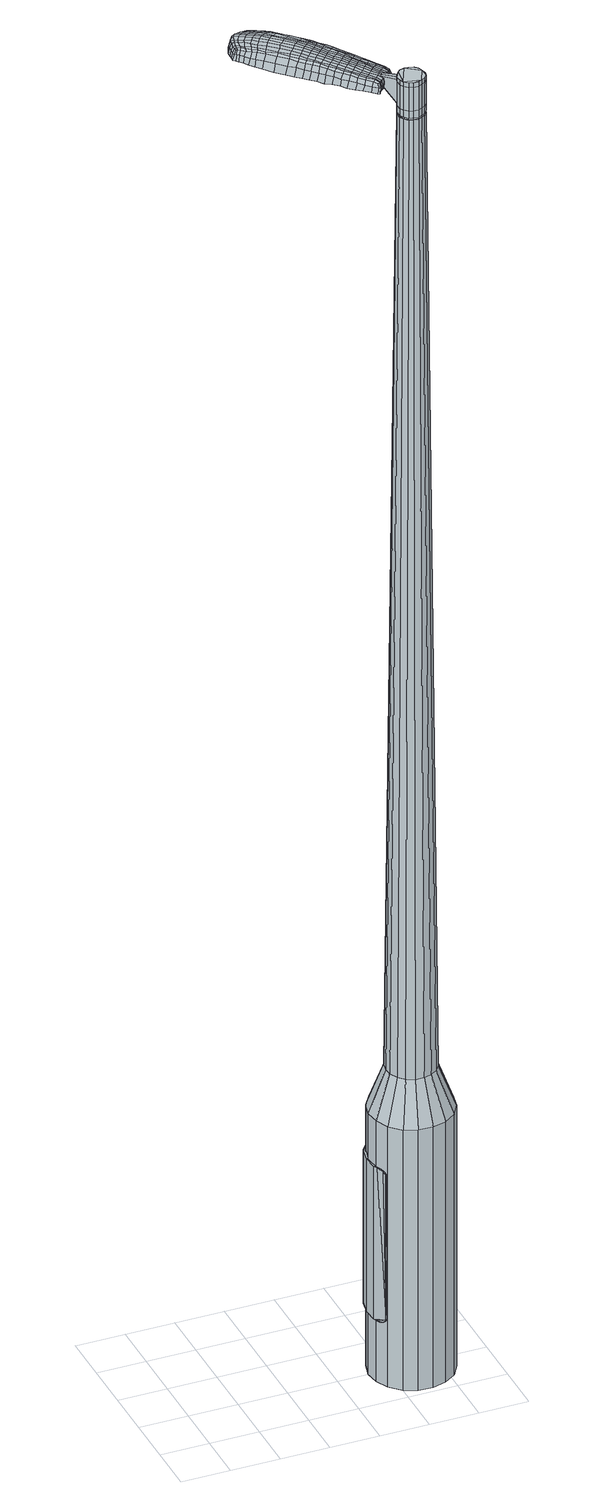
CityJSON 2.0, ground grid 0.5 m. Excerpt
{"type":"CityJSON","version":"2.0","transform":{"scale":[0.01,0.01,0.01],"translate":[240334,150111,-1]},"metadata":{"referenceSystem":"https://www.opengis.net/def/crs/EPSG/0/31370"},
"CityObjects":{
"object1":{"type":"GenericCityObject","attributes":{"cluster":934,"mean_distance_to_centroid":0.274,"new_centroid_x":240336.26,"new_centroid_y":150111.48,"mean_distance_to_camera":15.67,"H1":18.6,"H2":18.4,"Z_final":116.51,"cluster2":-1,"proj_x":240343.02,"proj_y":150104.43,"id_line":64297,"bearing_l":226.17,"distance":9.76,"orientation":"right","G_obj":136.17},"geometry":[{"type":"MultiSurface","lod":"2","boundaries":[[[0,1,2,3]],[[1,4,5,2]],[[4,6,7,5]],[[6,8,9,7]],[[8,10,11,9]],[[10,12,13,11]],[[12,14,15,13]],[[14,16,17,15]],[[16,18,19,17]],[[18,20,21,19]],[[20,22,23,21]],[[22,24,25,23]],[[24,26,27,25]],[[26,28,29,27]],[[28,30,31,29]],[[30,32,33,31]],[[32,34,35,33]],[[34,0,3,35]],[[36,37,38,39]],[[38,40,41,42]],[[41,43,42]],[[42,44,45,46]],[[45,47,46]],[[46,48,49,50]],[[49,51,50]],[[42,46,50,38]],[[50,52,39,38]],[[53,36,39]],[[2,5,7,35]],[[7,9,11,15]],[[11,13,15]],[[15,17,19,23]],[[19,21,23]],[[23,25,27,31]],[[27,29,31]],[[15,23,31,7]],[[31,33,35,7]],[[3,2,35]],[[1,0,54,55]],[[0,34,56,54]],[[34,32,57,56]],[[32,30,58,57]],[[30,28,59,58]],[[28,26,60,59]],[[26,24,61,60]],[[24,22,62,61]],[[22,20,63,62]],[[20,18,64,63]],[[18,16,65,64]],[[16,14,66,65]],[[14,12,67,66]],[[12,10,68,67]],[[10,8,69,68]],[[8,6,70,69]],[[6,4,71,70]],[[4,1,55,71]],[[55,54,72,73]],[[54,56,74,72]],[[56,57,75,74]],[[57,58,76,75]],[[58,59,77,76]],[[59,60,78,77]],[[60,61,79,78]],[[61,62,80,79]],[[62,63,81,80]],[[63,64,82,81]],[[64,65,83,82]],[[65,66,84,83]],[[66,67,85,84]],[[67,68,86,85]],[[68,69,87,86]],[[69,70,88,87]],[[70,71,89,88]],[[71,55,73,89]],[[72,90,91,92]],[[74,93,90,72]],[[94,95,93,74]],[[96,97,95,94]],[[98,99,97,96]],[[100,101,99,98]],[[79,102,101,100]],[[103,104,102,79]],[[81,105,104,103]],[[106,107,105,81]],[[108,109,107,106]],[[110,111,109,108]],[[85,112,111,110]],[[113,114,112,85]],[[115,116,114,113]],[[117,118,116,115]],[[119,120,118,117]],[[92,91,120,119]],[[121,122,123,124]],[[125,121,124,126]],[[127,125,126,128]],[[129,127,128,130]],[[131,129,130,132]],[[133,131,132,134]],[[135,133,134,136]],[[137,135,136,138]],[[139,137,138,140]],[[141,139,140,142]],[[143,141,142,144]],[[145,143,144,146]],[[147,145,146,148]],[[149,147,148,150]],[[151,149,150,152]],[[153,151,152,154]],[[73,72,92]],[[75,94,74]],[[75,76,96,94]],[[76,77,98,96]],[[77,78,100,98]],[[78,79,100]],[[80,103,79]],[[80,81,103]],[[82,106,81]],[[82,83,108,106]],[[83,84,110,108]],[[84,85,110]],[[86,113,85]],[[86,87,115,113]],[[87,88,117,115]],[[88,89,119,117]],[[89,73,92,119]],[[155,91,90]],[[155,156,120,91]],[[156,157,118,120]],[[157,158,116,118]],[[158,159,114,116]],[[159,112,114]],[[160,111,112]],[[160,161,109,111]],[[161,162,107,109]],[[162,105,107]],[[163,104,105]],[[163,102,104]],[[164,101,102]],[[164,165,99,101]],[[165,166,97,99]],[[166,167,95,97]],[[167,93,95]],[[39,52,153,168]],[[155,90,169,154]],[[53,39,168,122]],[[90,93,123,169]],[[36,53,122,121]],[[93,167,124,123]],[[37,36,121,125]],[[167,166,126,124]],[[38,37,125,127]],[[166,165,128,126]],[[40,38,127,129]],[[165,164,130,128]],[[41,40,129,131]],[[164,102,132,130]],[[43,41,131,133]],[[102,163,134,132]],[[42,43,133,135]],[[163,105,136,134]],[[44,42,135,137]],[[105,162,138,136]],[[45,44,137,139]],[[162,161,140,138]],[[47,45,139,141]],[[161,160,142,140]],[[46,47,141,143]],[[160,112,144,142]],[[48,46,143,145]],[[112,159,146,144]],[[49,48,145,147]],[[159,158,148,146]],[[51,49,147,149]],[[158,157,150,148]],[[50,51,149,151]],[[157,156,152,150]],[[52,50,151,153]],[[156,155,154,152]],[[153,154,170,171]],[[154,169,172,170]],[[169,123,173,172]],[[123,122,174,173]],[[122,168,175,174]],[[168,153,171,175]],[[176,177,178,179]],[[180,176,179,181]],[[176,180,182,183]],[[177,176,183,184]],[[185,186,187,188]],[[189,185,188,190]],[[185,189,191,192]],[[186,185,192,193]],[[194,195,196,197]],[[198,194,197,199]],[[194,198,200,201]],[[195,194,201,202]],[[203,204,205,206]],[[207,203,206,208]],[[203,207,209,210]],[[204,203,210,211]],[[212,213,214,215]],[[216,212,215,217]],[[212,216,218,219]],[[213,212,219,220]],[[221,222,223,224]],[[225,221,224,226]],[[221,225,227,228]],[[222,221,228,229]],[[230,231,232,233]],[[222,230,233,223]],[[230,222,229,234]],[[231,230,234,235]],[[236,237,238,239]],[[231,236,239,232]],[[236,231,235,240]],[[237,236,240,241]],[[242,180,181,243]],[[237,242,243,238]],[[242,237,241,244]],[[180,242,244,182]],[[245,246,247,248]],[[249,245,248,250]],[[245,249,251,252]],[[246,245,252,253]],[[254,255,256,257]],[[246,254,257,247]],[[254,246,253,258]],[[255,254,258,259]],[[260,261,262,263]],[[255,260,263,256]],[[260,255,259,264]],[[261,260,264,265]],[[266,267,268,269]],[[261,266,269,262]],[[266,261,265,270]],[[267,266,270,271]],[[272,177,184,273]],[[267,272,273,268]],[[272,267,271,274]],[[177,272,274,178]],[[275,276,277,278]],[[279,275,278,280]],[[275,279,281,282]],[[276,275,282,283]],[[284,285,286,287]],[[276,284,287,277]],[[284,276,283,288]],[[285,284,288,289]],[[290,291,292,293]],[[285,290,293,286]],[[290,285,289,294]],[[291,290,294,295]],[[296,189,190,297]],[[291,296,297,292]],[[296,291,295,298]],[[189,296,298,191]],[[299,300,301,302]],[[303,299,302,304]],[[299,303,305,306]],[[300,299,306,307]],[[308,309,310,311]],[[300,308,311,301]],[[308,300,307,312]],[[309,308,312,313]],[[314,315,316,317]],[[309,314,317,310]],[[314,309,313,318]],[[315,314,318,319]],[[320,321,322,323]],[[315,320,323,316]],[[320,315,319,324]],[[321,320,324,325]],[[326,186,193,327]],[[321,326,327,322]],[[326,321,325,328]],[[186,326,328,187]],[[329,215,214,330]],[[331,329,330,332]],[[329,331,333,334]],[[215,329,334,217]],[[335,331,332,336]],[[337,335,336,338]],[[335,337,339,340]],[[331,335,340,333]],[[341,337,338,342]],[[343,341,342,344]],[[341,343,345,346]],[[337,341,346,339]],[[347,343,344,348]],[[349,347,348,350]],[[347,349,351,352]],[[343,347,352,345]],[[353,349,350,354]],[[204,353,354,205]],[[353,204,211,355]],[[349,353,355,351]],[[356,357,202,201]],[[358,356,201,200]],[[356,358,359,360]],[[357,356,360,361]],[[362,363,361,360]],[[364,362,360,359]],[[362,364,365,366]],[[363,362,366,367]],[[368,369,367,366]],[[370,368,366,365]],[[368,370,371,372]],[[369,368,372,373]],[[374,375,373,372]],[[376,374,372,371]],[[374,376,209,207]],[[375,374,207,208]],[[377,378,379,380]],[[279,377,380,281]],[[377,279,280,381]],[[378,377,381,382]],[[383,198,199,384]],[[378,383,384,379]],[[383,378,382,385]],[[198,383,385,200]],[[386,387,388,389]],[[225,386,389,227]],[[386,225,226,390]],[[387,386,390,391]],[[392,393,394,395]],[[387,392,395,388]],[[392,387,391,396]],[[393,392,396,397]],[[398,195,202,399]],[[393,398,399,394]],[[398,393,397,400]],[[195,398,400,196]],[[401,402,403,404]],[[183,401,404,184]],[[401,183,182,405]],[[402,401,405,406]],[[407,408,409,410]],[[402,407,410,403]],[[407,402,406,411]],[[408,407,411,412]],[[413,206,205,414]],[[408,413,414,409]],[[413,408,412,415]],[[206,413,415,208]],[[416,417,418,419]],[[188,416,419,190]],[[416,188,187,420]],[[417,416,420,421]],[[422,210,209,423]],[[417,422,423,418]],[[422,417,421,424]],[[210,422,424,211]],[[425,426,427,428]],[[303,425,428,305]],[[425,303,304,429]],[[426,425,429,430]],[[431,216,217,432]],[[426,431,432,427]],[[431,426,430,433]],[[216,431,433,218]],[[434,435,436,437]],[[249,434,437,251]],[[434,249,250,438]],[[435,434,438,439]],[[440,441,442,443]],[[435,440,443,436]],[[440,435,439,444]],[[441,440,444,445]],[[446,213,220,447]],[[441,446,447,442]],[[446,441,445,448]],[[213,446,448,214]],[[449,450,439,438]],[[248,449,438,250]],[[449,248,247,451]],[[450,449,451,452]],[[453,454,445,444]],[[450,453,444,439]],[[453,450,452,455]],[[454,453,455,456]],[[457,330,214,448]],[[454,457,448,445]],[[457,454,456,458]],[[330,457,458,332]],[[459,460,461,462]],[[306,459,462,307]],[[459,306,305,428]],[[460,459,428,427]],[[463,334,333,464]],[[460,463,464,461]],[[463,460,427,432]],[[334,463,432,217]],[[465,466,452,451]],[[257,465,451,247]],[[465,257,256,467]],[[466,465,467,468]],[[469,470,456,455]],[[466,469,455,452]],[[469,466,468,471]],[[470,469,471,472]],[[473,336,332,458]],[[470,473,458,456]],[[473,470,472,474]],[[336,473,474,338]],[[475,476,477,478]],[[312,475,478,313]],[[475,312,307,462]],[[476,475,462,461]],[[479,340,339,480]],[[476,479,480,477]],[[479,476,461,464]],[[340,479,464,333]],[[481,482,468,467]],[[263,481,467,256]],[[481,263,262,483]],[[482,481,483,484]],[[485,486,472,471]],[[482,485,471,468]],[[485,482,484,487]],[[486,485,487,488]],[[489,342,338,474]],[[486,489,474,472]],[[489,486,488,490]],[[342,489,490,344]],[[491,492,493,494]],[[318,491,494,319]],[[491,318,313,478]],[[492,491,478,477]],[[495,346,345,496]],[[492,495,496,493]],[[495,492,477,480]],[[346,495,480,339]],[[497,498,484,483]],[[269,497,483,262]],[[497,269,268,499]],[[498,497,499,500]],[[501,502,488,487]],[[498,501,487,484]],[[501,498,500,503]],[[502,501,503,504]],[[505,348,344,490]],[[502,505,490,488]],[[505,502,504,506]],[[348,505,506,350]],[[507,508,509,510]],[[324,507,510,325]],[[507,324,319,494]],[[508,507,494,493]],[[511,352,351,512]],[[508,511,512,509]],[[511,508,493,496]],[[352,511,496,345]],[[513,514,500,499]],[[273,513,499,268]],[[513,273,184,404]],[[514,513,404,403]],[[515,516,504,503]],[[514,515,503,500]],[[515,514,403,410]],[[516,515,410,409]],[[517,354,350,506]],[[516,517,506,504]],[[517,516,409,414]],[[354,517,414,205]],[[518,519,421,420]],[[328,518,420,187]],[[518,328,325,510]],[[519,518,510,509]],[[520,355,211,424]],[[519,520,424,421]],[[520,519,509,512]],[[355,520,512,351]],[[521,522,382,381]],[[278,521,381,280]],[[521,278,277,523]],[[522,521,523,524]],[[525,358,200,385]],[[522,525,385,382]],[[525,522,524,526]],[[358,525,526,359]],[[527,528,529,530]],[[228,527,530,229]],[[527,228,227,389]],[[528,527,389,388]],[[531,532,533,534]],[[528,531,534,529]],[[531,528,388,395]],[[532,531,395,394]],[[535,357,361,536]],[[532,535,536,533]],[[535,532,394,399]],[[357,535,399,202]],[[537,538,524,523]],[[287,537,523,277]],[[537,287,286,539]],[[538,537,539,540]],[[541,364,359,526]],[[538,541,526,524]],[[541,538,540,542]],[[364,541,542,365]],[[543,544,545,546]],[[234,543,546,235]],[[543,234,229,530]],[[544,543,530,529]],[[547,548,549,550]],[[544,547,550,545]],[[547,544,529,534]],[[548,547,534,533]],[[551,363,367,552]],[[548,551,552,549]],[[551,548,533,536]],[[363,551,536,361]],[[553,554,540,539]],[[293,553,539,286]],[[553,293,292,555]],[[554,553,555,556]],[[557,370,365,542]],[[554,557,542,540]],[[557,554,556,558]],[[370,557,558,371]],[[559,560,561,562]],[[240,559,562,241]],[[559,240,235,546]],[[560,559,546,545]],[[563,564,565,566]],[[560,563,566,561]],[[563,560,545,550]],[[564,563,550,549]],[[567,369,373,568]],[[564,567,568,565]],[[567,564,549,552]],[[369,567,552,367]],[[569,570,556,555]],[[297,569,555,292]],[[569,297,190,419]],[[570,569,419,418]],[[571,376,371,558]],[[570,571,558,556]],[[571,570,418,423]],[[376,571,423,209]],[[572,573,406,405]],[[244,572,405,182]],[[572,244,241,562]],[[573,572,562,561]],[[574,575,412,411]],[[573,574,411,406]],[[574,573,561,566]],[[575,574,566,565]],[[576,375,208,415]],[[575,576,415,412]],[[576,575,565,568]],[[375,576,568,373]],[[577,578,579,580]],[[580,579,581,582]],[[583,581,579,584]],[[584,579,578,585]],[[586,587,588,589]],[[589,588,590,591]],[[592,590,588,593]],[[593,588,587,594]],[[595,596,597,598]],[[598,597,599,600]],[[601,599,597,602]],[[602,597,596,603]],[[604,605,606,607]],[[607,606,608,609]],[[610,608,606,611]],[[611,606,605,612]],[[613,614,615,616]],[[616,615,617,618]],[[619,617,615,620]],[[620,615,614,621]],[[622,623,624,625]],[[625,624,626,627]],[[628,626,624,629]],[[629,624,623,630]],[[631,632,633,634]],[[634,633,623,622]],[[630,623,633,635]],[[635,633,632,636]],[[637,638,639,640]],[[640,639,632,631]],[[636,632,639,641]],[[641,639,638,642]],[[582,581,643,644]],[[644,643,638,637]],[[642,638,643,645]],[[645,643,581,583]],[[646,647,648,649]],[[649,648,650,651]],[[652,650,648,653]],[[653,648,647,654]],[[655,656,657,658]],[[658,657,647,646]],[[654,647,657,659]],[[659,657,656,660]],[[661,662,663,664]],[[664,663,656,655]],[[660,656,663,665]],[[665,663,662,666]],[[667,668,669,670]],[[670,669,662,661]],[[666,662,669,671]],[[671,669,668,672]],[[585,578,673,674]],[[674,673,668,667]],[[672,668,673,675]],[[675,673,578,577]],[[676,677,678,679]],[[679,678,680,681]],[[682,680,678,683]],[[683,678,677,684]],[[685,686,687,688]],[[688,687,677,676]],[[684,677,687,689]],[[689,687,686,690]],[[691,692,693,694]],[[694,693,686,685]],[[690,686,693,695]],[[695,693,692,696]],[[591,590,697,698]],[[698,697,692,691]],[[696,692,697,699]],[[699,697,590,592]],[[700,701,702,703]],[[703,702,704,705]],[[706,704,702,707]],[[707,702,701,708]],[[709,710,711,712]],[[712,711,701,700]],[[708,701,711,713]],[[713,711,710,714]],[[715,716,717,718]],[[718,717,710,709]],[[714,710,717,719]],[[719,717,716,720]],[[721,722,723,724]],[[724,723,716,715]],[[720,716,723,725]],[[725,723,722,726]],[[594,587,727,728]],[[728,727,722,721]],[[726,722,727,729]],[[729,727,587,586]],[[613,616,730,731]],[[731,730,732,733]],[[734,732,730,735]],[[735,730,616,618]],[[733,732,736,737]],[[737,736,738,739]],[[740,738,736,741]],[[741,736,732,734]],[[739,738,742,743]],[[743,742,744,745]],[[746,744,742,747]],[[747,742,738,740]],[[745,744,748,749]],[[749,748,750,751]],[[752,750,748,753]],[[753,748,744,746]],[[751,750,754,755]],[[755,754,605,604]],[[612,605,754,756]],[[756,754,750,752]],[[603,757,758,602]],[[602,758,759,601]],[[760,759,758,761]],[[761,758,757,762]],[[762,763,764,761]],[[761,764,765,760]],[[766,765,764,767]],[[767,764,763,768]],[[768,769,770,767]],[[767,770,771,766]],[[772,771,770,773]],[[773,770,769,774]],[[774,775,776,773]],[[773,776,777,772]],[[610,777,776,608]],[[608,776,775,609]],[[778,779,780,781]],[[781,780,680,682]],[[681,680,780,782]],[[782,780,779,783]],[[600,599,784,785]],[[785,784,779,778]],[[783,779,784,786]],[[786,784,599,601]],[[787,788,789,790]],[[790,789,626,628]],[[627,626,789,791]],[[791,789,788,792]],[[793,794,795,796]],[[796,795,788,787]],[[792,788,795,797]],[[797,795,794,798]],[[603,596,799,800]],[[800,799,794,793]],[[798,794,799,801]],[[801,799,596,595]],[[802,803,804,805]],[[805,804,584,585]],[[583,584,804,806]],[[806,804,803,807]],[[808,809,810,811]],[[811,810,803,802]],[[807,803,810,812]],[[812,810,809,813]],[[604,607,814,815]],[[815,814,809,808]],[[813,809,814,816]],[[816,814,607,609]],[[817,818,819,820]],[[820,819,589,591]],[[586,589,819,821]],[[821,819,818,822]],[[610,611,823,824]],[[824,823,818,817]],[[822,818,823,825]],[[825,823,611,612]],[[826,827,704,828]],[[828,704,706]],[[705,704,829]],[[829,704,827,830]],[[618,617,831,832]],[[832,831,827,826]],[[830,827,831,833]],[[833,831,617,619]],[[834,835,836,837]],[[837,836,650,652]],[[651,650,836,838]],[[838,836,835,839]],[[840,841,842,843]],[[843,842,835,834]],[[839,835,842,844]],[[844,842,841,845]],[[621,614,846,847]],[[847,846,841,840]],[[845,841,846,848]],[[848,846,614,613]],[[839,849,850,838]],[[838,850,649,651]],[[646,649,850,851]],[[851,850,849,852]],[[845,853,854,844]],[[844,854,849,839]],[[852,849,854,855]],[[855,854,853,856]],[[613,731,857,848]],[[848,857,853,845]],[[856,853,857,858]],[[858,857,731,733]],[[859,860,861,862]],[[862,861,707,708]],[[706,707,861,828]],[[828,861,860,826]],[[734,735,863,864]],[[864,863,860,859]],[[826,860,863,832]],[[832,863,735,618]],[[852,865,866,851]],[[851,866,658,646]],[[655,658,866,867]],[[867,866,865,868]],[[856,869,870,855]],[[855,870,865,852]],[[868,865,870,871]],[[871,870,869,872]],[[733,737,873,858]],[[858,873,869,856]],[[872,869,873,874]],[[874,873,737,739]],[[875,876,877,878]],[[878,877,713,714]],[[708,713,877,862]],[[862,877,876,859]],[[740,741,879,880]],[[880,879,876,875]],[[859,876,879,864]],[[864,879,741,734]],[[868,881,882,867]],[[867,882,664,655]],[[661,664,882,883]],[[883,882,881,884]],[[872,885,886,871]],[[871,886,881,868]],[[884,881,886,887]],[[887,886,885,888]],[[739,743,889,874]],[[874,889,885,872]],[[888,885,889,890]],[[890,889,743,745]],[[891,892,893,894]],[[894,893,719,720]],[[714,719,893,878]],[[878,893,892,875]],[[746,747,895,896]],[[896,895,892,891]],[[875,892,895,880]],[[880,895,747,740]],[[884,897,898,883]],[[883,898,670,661]],[[667,670,898,899]],[[899,898,897,900]],[[888,901,902,887]],[[887,902,897,884]],[[900,897,902,903]],[[903,902,901,904]],[[745,749,905,890]],[[890,905,901,888]],[[904,901,905,906]],[[906,905,749,751]],[[907,908,909,910]],[[910,909,725,726]],[[720,725,909,894]],[[894,909,908,891]],[[752,753,911,912]],[[912,911,908,907]],[[891,908,911,896]],[[896,911,753,746]],[[900,913,914,899]],[[899,914,674,667]],[[585,674,914,805]],[[805,914,913,802]],[[904,915,916,903]],[[903,916,913,900]],[[802,913,916,811]],[[811,916,915,808]],[[751,755,917,906]],[[906,917,915,904]],[[808,915,917,815]],[[815,917,755,604]],[[822,918,919,821]],[[821,919,729,586]],[[726,729,919,910]],[[910,919,918,907]],[[612,756,920,825]],[[825,920,918,822]],[[907,918,920,912]],[[912,920,756,752]],[[783,921,922,782]],[[782,922,679,681]],[[676,679,922,923]],[[923,922,921,924]],[[601,759,925,786]],[[786,925,921,783]],[[924,921,925,926]],[[926,925,759,760]],[[927,928,929,930]],[[930,929,629,630]],[[628,629,929,790]],[[790,929,928,787]],[[931,932,933,934]],[[934,933,928,927]],[[787,928,933,796]],[[796,933,932,793]],[[762,757,935,936]],[[936,935,932,931]],[[793,932,935,800]],[[800,935,757,603]],[[924,937,938,923]],[[923,938,688,676]],[[685,688,938,939]],[[939,938,937,940]],[[760,765,941,926]],[[926,941,937,924]],[[940,937,941,942]],[[942,941,765,766]],[[943,944,945,946]],[[946,945,635,636]],[[630,635,945,930]],[[930,945,944,927]],[[947,948,949,950]],[[950,949,944,943]],[[927,944,949,934]],[[934,949,948,931]],[[768,763,951,952]],[[952,951,948,947]],[[931,948,951,936]],[[936,951,763,762]],[[940,953,954,939]],[[939,954,694,685]],[[691,694,954,955]],[[955,954,953,956]],[[766,771,957,942]],[[942,957,953,940]],[[956,953,957,958]],[[958,957,771,772]],[[959,960,961,962]],[[962,961,641,642]],[[636,641,961,946]],[[946,961,960,943]],[[963,964,965,966]],[[966,965,960,959]],[[943,960,965,950]],[[950,965,964,947]],[[774,769,967,968]],[[968,967,964,963]],[[947,964,967,952]],[[952,967,769,768]],[[956,969,970,955]],[[955,970,698,691]],[[591,698,970,820]],[[820,970,969,817]],[[772,777,971,958]],[[958,971,969,956]],[[817,969,971,824]],[[824,971,777,610]],[[807,972,973,806]],[[806,973,645,583]],[[642,645,973,962]],[[962,973,972,959]],[[813,974,975,812]],[[812,975,972,807]],[[959,972,975,966]],[[966,975,974,963]],[[609,775,976,816]],[[816,976,974,813]],[[963,974,976,968]],[[968,976,775,774]],[[577,580,179,178]],[[580,582,181,179]],[[592,593,192,191]],[[593,594,193,192]],[[595,598,197,196]],[[598,600,199,197]],[[619,620,219,218]],[[620,621,220,219]],[[622,625,224,223]],[[625,627,226,224]],[[631,634,233,232]],[[634,622,223,233]],[[637,640,239,238]],[[640,631,232,239]],[[582,644,243,181]],[[644,637,238,243]],[[652,653,252,251]],[[653,654,253,252]],[[654,659,258,253]],[[659,660,259,258]],[[660,665,264,259]],[[665,666,265,264]],[[666,671,270,265]],[[671,672,271,270]],[[672,675,274,271]],[[675,577,178,274]],[[682,683,282,281]],[[683,684,283,282]],[[684,689,288,283]],[[689,690,289,288]],[[690,695,294,289]],[[695,696,295,294]],[[696,699,298,295]],[[699,592,191,298]],[[700,703,302,301]],[[703,705,304,302]],[[709,712,311,310]],[[712,700,301,311]],[[715,718,317,316]],[[718,709,310,317]],[[721,724,323,322]],[[724,715,316,323]],[[594,728,327,193]],[[728,721,322,327]],[[778,781,380,379]],[[781,682,281,380]],[[600,785,384,199]],[[785,778,379,384]],[[627,791,390,226]],[[791,792,391,390]],[[792,797,396,391]],[[797,798,397,396]],[[798,801,400,397]],[[801,595,196,400]],[[705,829,429,304]],[[829,830,430,429]],[[830,833,433,430]],[[833,619,218,433]],[[834,837,437,436]],[[837,652,251,437]],[[840,843,443,442]],[[843,834,436,443]],[[621,847,447,220]],[[847,840,442,447]],[[977,978,979,980]],[[981,982,980,979]],[[983,984,985,986]],[[987,988,989,990]],[[978,991,992,979]],[[993,981,979,992]],[[994,983,986,995]],[[996,997,988,987]],[[991,998,999,992]],[[999,1000,993,992]],[[1001,994,995,1002]],[[1003,997,996,1004]],[[998,1005,1006,999]],[[1006,1007,1000,999]],[[1008,1001,1002,1009]],[[1010,1003,1004,1011]],[[1012,1013,1014,1015]],[[1016,1017,1013,1012]],[[1016,1018,1019,1017]],[[1018,1020,1021,1019]],[[1022,1023,1024,1025]],[[1026,1027,1023,1022]],[[1028,1029,1027,1026]],[[1030,1031,1029,1028]],[[1025,1014,1013,1022]],[[1022,1013,1017,1026]],[[1017,1019,1028,1026]],[[1019,1021,1030,1028]],[[986,985,982,981]],[[995,986,981,993]],[[1000,1002,995,993]],[[1007,1009,1002,1000]],[[987,990,984,983]],[[996,987,983,994]],[[1004,996,994,1001]],[[1011,1004,1001,1008]],[[988,1012,1015,989]],[[997,1016,1012,988]],[[1018,1016,997,1003]],[[1020,1018,1003,1010]],[[1032,1033,1034,1035]],[[1034,1036,1037,1038]],[[1034,1038,1039,1040]],[[1034,1040,1035]],[[1041,1032,1035,1042]],[[1043,1042,1035,1044]],[[1045,1044,1035]],[[1046,1034,1033,1047]],[[1048,1046,1047,1049]],[[1050,1048,1049,1051]],[[1052,1050,1051,1053]],[[1054,1052,1053,1055]],[[1055,1056,1057,1058]],[[1055,1058,1059,1060]],[[1055,1060,1061,1062]],[[1061,1063,1064,1065]],[[1061,1065,1066,1067]],[[1061,1067,1062]],[[1055,1062,1054]],[[1068,1069,1033,1032]],[[1070,1071,1036,1034]],[[1072,1073,1045,1035]],[[1069,1074,1047,1033]],[[1075,1070,1034,1046]],[[1074,1076,1049,1047]],[[1077,1075,1046,1048]],[[1076,1078,1051,1049]],[[1079,1077,1048,1050]],[[1078,1080,1053,1051]],[[1081,1079,1050,1052]],[[1080,1082,1055,1053]],[[1083,1081,1052,1054]],[[1082,1084,1056,1055]],[[1085,1086,1063,1061]],[[1087,1083,1054,1062]],[[1057,1056,1084,1088]],[[1058,1057,1088,1089]],[[1059,1058,1089,1090]],[[1060,1059,1090,1091]],[[1061,1060,1091,1085]],[[1092,1068,1032,1041]],[[1093,1092,1041,1042]],[[1094,1093,1042,1043]],[[1095,1094,1043,1044]],[[1073,1095,1044,1045]],[[1037,1036,1071,1096]],[[1064,1063,1086,1097]],[[1038,1037,1096,1098]],[[1039,1038,1098,1099]],[[1040,1039,1099,1100]],[[1035,1040,1100,1072]],[[1065,1064,1097,1101]],[[1066,1065,1101,1102]],[[1067,1066,1102,1103]],[[1062,1067,1103,1087]]]}]}
},
"vertices":[
[193,77,384],[205,86,384],[205,86,96],[193,77,96],[219,90,384],[219,90,96],[233,89,384],[233,89,96],[247,83,384],[247,83,96],[257,73,384],[257,73,96],[264,59,384],[264,59,96],[265,45,384],[265,45,96],[262,31,384],[262,31,96],[254,18,384],[254,18,96],[242,10,384],[242,10,96],[228,6,384],[228,6,96],[213,7,384],[213,7,96],[200,12,384],[200,12,96],[189,23,384],[189,23,96],[183,36,384],[183,36,96],[181,50,384],[181,50,96],[185,65,384],[185,65,96],[210,49,1524],[210,44,1524],[212,40,1524],[214,57,1524],[216,36,1524],[220,35,1524],[229,36,1524],[225,34,1524],[233,38,1524],[236,42,1524],[236,51,1524],[237,47,1524],[234,56,1524],[231,59,1524],[222,61,1524],[226,61,1524],[217,60,1524],[211,53,1524],[205,65,429],[212,70,429],[200,58,429],[198,49,429],[199,41,429],[203,33,429],[209,27,429],[217,23,429],[226,23,429],[234,25,429],[241,30,429],[246,37,429],[248,46,429],[247,55,429],[244,63,429],[237,69,429],[229,72,429],[221,73,429],[214,57,1483],[217,60,1483],[211,53,1483],[210,49,1483],[210,44,1483],[212,40,1483],[216,36,1483],[220,35,1483],[225,34,1483],[229,36,1483],[233,38,1483],[236,42,1483],[237,47,1483],[236,51,1483],[234,56,1483],[231,59,1483],[226,61,1483],[222,61,1483],[214,57,1485],[218,59,1485],[218,59,1483],[211,53,1485],[210,48,1483],[210,48,1485],[211,44,1483],[211,44,1485],[213,40,1483],[213,40,1485],[216,37,1483],[216,37,1485],[220,35,1485],[225,35,1483],[225,35,1485],[229,36,1485],[233,39,1483],[233,39,1485],[235,42,1483],[235,42,1485],[236,47,1483],[236,47,1485],[236,51,1485],[234,55,1483],[234,55,1485],[230,58,1483],[230,58,1485],[226,60,1483],[226,60,1485],[222,60,1483],[222,60,1485],[210,49,1519],[211,53,1519],[211,53,1493],[210,49,1493],[210,44,1519],[210,44,1493],[212,40,1519],[212,40,1493],[216,36,1519],[216,36,1493],[220,35,1519],[220,35,1493],[225,34,1519],[225,34,1493],[229,36,1519],[229,36,1493],[233,38,1519],[233,38,1493],[236,42,1519],[236,42,1493],[237,47,1519],[237,47,1493],[236,51,1519],[236,51,1493],[234,56,1519],[234,56,1493],[231,59,1519],[231,59,1493],[226,61,1519],[226,61,1493],[222,61,1519],[222,61,1493],[217,60,1519],[217,60,1493],[217,60,1485],[222,61,1485],[226,61,1485],[231,59,1485],[234,56,1485],[237,47,1485],[236,42,1485],[233,38,1485],[225,34,1485],[216,36,1485],[212,40,1485],[210,44,1485],[210,49,1485],[214,57,1519],[214,57,1493],[202,72,1513],[202,72,1518],[200,70,1513],[198,68,1513],[198,68,1518],[200,70,1518],[160,135,1519],[165,130,1518],[165,132,1509],[160,137,1510],[154,141,1519],[154,143,1510],[154,140,1526],[160,134,1525],[165,128,1525],[133,108,1519],[139,103,1518],[140,103,1525],[135,108,1525],[127,113,1519],[129,114,1526],[125,113,1510],[131,107,1510],[137,103,1509],[93,171,1519],[95,174,1519],[94,174,1513],[92,172,1513],[91,167,1519],[90,168,1513],[92,166,1524],[94,170,1524],[96,173,1524],[146,120,1530],[151,115,1529],[154,117,1529],[148,122,1530],[139,126,1531],[142,129,1531],[137,123,1530],[143,117,1530],[149,112,1529],[204,64,1512],[206,66,1512],[205,67,1517],[204,65,1517],[202,62,1512],[202,63,1517],[201,62,1506],[204,65,1506],[206,67,1506],[117,175,1519],[119,173,1519],[119,175,1512],[117,177,1512],[114,177,1518],[115,178,1512],[114,176,1522],[116,174,1523],[119,172,1524],[123,170,1519],[127,167,1519],[128,169,1512],[123,172,1512],[122,169,1524],[127,165,1525],[132,163,1519],[138,158,1519],[138,160,1511],[132,165,1511],[131,161,1526],[137,156,1526],[146,150,1519],[146,152,1510],[145,148,1526],[210,81,1513],[205,87,1513],[205,85,1518],[210,80,1517],[214,77,1512],[213,77,1516],[214,78,1506],[211,83,1507],[205,88,1507],[200,92,1514],[195,98,1515],[195,96,1520],[200,91,1519],[200,94,1507],[195,100,1507],[190,103,1515],[185,109,1516],[185,107,1522],[190,102,1521],[190,105,1508],[185,111,1508],[180,114,1517],[175,120,1517],[175,118,1524],[180,113,1523],[180,116,1508],[175,122,1509],[170,125,1518],[170,123,1524],[170,127,1509],[91,150,1519],[93,148,1519],[94,148,1524],[92,151,1523],[90,152,1518],[91,152,1522],[88,152,1512],[90,150,1512],[92,147,1512],[96,144,1519],[100,139,1519],[102,140,1525],[98,144,1524],[95,144,1512],[98,139,1512],[104,135,1519],[110,130,1519],[112,130,1526],[106,136,1526],[103,135,1511],[108,129,1511],[118,122,1519],[120,122,1526],[116,121,1510],[189,59,1513],[184,64,1513],[182,64,1507],[188,59,1507],[194,56,1512],[193,56,1506],[194,57,1516],[191,60,1517],[185,65,1518],[178,69,1514],[172,74,1515],[170,74,1507],[176,69,1507],[179,70,1519],[174,75,1520],[166,79,1515],[161,84,1516],[159,84,1508],[165,79,1508],[168,79,1521],[162,84,1522],[155,89,1517],[150,93,1517],[148,93,1509],[153,88,1508],[157,89,1523],[151,94,1524],[144,98,1518],[142,98,1509],[146,99,1524],[200,69,1519],[201,71,1519],[194,74,1520],[196,76,1520],[192,72,1520],[198,67,1519],[189,79,1522],[191,81,1522],[184,84,1523],[185,86,1523],[181,82,1523],[187,77,1521],[178,89,1524],[180,91,1524],[173,94,1525],[175,97,1525],[170,92,1525],[176,87,1524],[167,100,1526],[169,102,1526],[162,105,1527],[164,107,1527],[160,102,1527],[165,97,1526],[157,110,1528],[159,112,1528],[154,107,1528],[96,168,1527],[98,171,1527],[94,164,1526],[97,161,1527],[99,165,1528],[102,167,1528],[104,160,1529],[106,163,1529],[101,157,1528],[107,152,1530],[109,155,1530],[112,158,1530],[114,150,1531],[117,153,1531],[112,147,1530],[118,141,1531],[121,144,1531],[123,147,1531],[130,135,1531],[133,138,1531],[127,132,1531],[89,154,1518],[89,158,1519],[88,158,1513],[88,154,1513],[91,154,1523],[90,157,1523],[89,162,1519],[88,163,1513],[91,162,1524],[112,177,1518],[109,178,1518],[110,176,1523],[113,176,1523],[112,179,1513],[109,179,1513],[106,178,1519],[102,177,1519],[103,176,1524],[107,176,1523],[105,179,1513],[101,178,1513],[98,176,1519],[99,175,1524],[98,176,1513],[159,132,1528],[157,131,1528],[162,126,1528],[164,127,1527],[153,138,1528],[151,137,1529],[155,129,1529],[153,127,1530],[158,122,1529],[160,124,1528],[149,135,1529],[147,133,1530],[151,125,1530],[156,119,1529],[144,131,1531],[136,109,1528],[138,111,1529],[131,117,1529],[130,115,1528],[142,104,1527],[143,106,1528],[141,114,1529],[134,120,1530],[146,109,1528],[196,56,1512],[197,57,1512],[197,58,1517],[196,57,1517],[195,55,1506],[196,57,1506],[200,59,1512],[199,60,1517],[199,60,1506],[215,75,1512],[213,73,1512],[213,75,1506],[215,76,1506],[213,75,1517],[212,74,1517],[212,72,1512],[210,70,1512],[210,71,1506],[212,73,1506],[211,72,1517],[209,71,1517],[208,68,1512],[208,69,1506],[207,69,1517],[209,79,1519],[208,78,1519],[204,84,1520],[203,83,1520],[207,76,1519],[205,74,1519],[202,81,1520],[200,80,1520],[203,72,1519],[198,78,1520],[192,61,1519],[193,62,1519],[187,67,1520],[186,65,1520],[195,64,1519],[190,69,1520],[199,90,1521],[198,89,1521],[194,95,1522],[193,94,1522],[196,87,1521],[195,85,1521],[191,92,1522],[189,90,1523],[193,83,1522],[187,88,1523],[180,70,1521],[182,72,1521],[176,77,1522],[175,75,1522],[184,74,1521],[179,79,1522],[189,101,1523],[188,99,1523],[184,106,1524],[183,105,1524],[186,97,1523],[184,95,1524],[181,103,1525],[179,101,1525],[182,93,1524],[177,99,1525],[169,80,1523],[171,82,1523],[165,87,1524],[164,85,1524],[173,84,1524],[168,89,1525],[179,111,1525],[178,110,1525],[174,117,1526],[172,115,1526],[176,108,1526],[174,106,1526],[171,113,1527],[168,111,1527],[172,104,1526],[166,109,1527],[158,90,1525],[160,92,1525],[154,96,1526],[153,95,1526],[162,94,1526],[157,99,1527],[169,122,1527],[167,121,1527],[165,119,1527],[163,116,1528],[161,114,1528],[147,100,1527],[149,101,1527],[151,104,1528],[92,152,1525],[92,155,1525],[95,150,1526],[95,152,1526],[93,160,1526],[95,157,1527],[114,174,1525],[112,175,1525],[115,172,1526],[117,172,1525],[108,175,1525],[105,174,1526],[108,171,1527],[111,172,1526],[101,173,1526],[105,170,1527],[98,146,1526],[98,148,1527],[102,141,1527],[103,144,1528],[100,153,1528],[104,148,1529],[121,169,1526],[119,169,1527],[123,165,1528],[126,165,1527],[116,168,1527],[112,167,1528],[118,162,1529],[121,164,1528],[109,165,1528],[114,160,1530],[107,137,1528],[107,139,1529],[112,131,1528],[113,133,1529],[109,143,1529],[116,137,1530],[130,161,1528],[128,160,1528],[134,154,1529],[136,155,1528],[126,159,1529],[123,157,1530],[129,151,1530],[132,153,1530],[120,155,1530],[126,149,1531],[121,123,1529],[122,125,1529],[125,128,1530],[144,147,1528],[143,146,1529],[140,144,1530],[138,142,1530],[135,140,1531],[164,131,1509],[164,129,1518],[159,134,1518],[159,136,1509],[153,140,1519],[153,142,1510],[152,138,1525],[158,132,1525],[163,127,1525],[142,105,1525],[140,104,1518],[135,109,1518],[136,110,1525],[128,115,1519],[130,115,1525],[126,115,1510],[133,109,1509],[138,104,1509],[96,173,1513],[97,172,1519],[94,170,1519],[94,170,1513],[93,167,1519],[92,167,1513],[94,166,1524],[95,169,1524],[98,171,1524],[153,117,1528],[151,115,1528],[146,120,1529],[148,122,1529],[139,126,1529],[142,129,1529],[137,124,1529],[143,118,1529],[149,113,1528],[204,68,1516],[205,68,1512],[203,66,1512],[202,66,1516],[201,64,1512],[200,64,1516],[200,64,1506],[202,66,1506],[204,68,1506],[118,173,1512],[118,172,1519],[116,174,1518],[116,175,1512],[114,175,1518],[114,176,1512],[114,174,1522],[115,172,1523],[117,171,1523],[126,167,1512],[126,165,1519],[122,169,1519],[122,171,1512],[121,168,1524],[126,164,1525],[136,158,1511],[136,156,1519],[131,161,1519],[131,163,1511],[130,160,1525],[136,155,1526],[144,148,1519],[145,150,1510],[144,147,1526],[204,84,1518],[204,85,1513],[209,80,1513],[209,79,1517],[212,76,1512],[211,76,1515],[212,77,1506],[209,81,1506],[204,87,1507],[193,95,1520],[194,97,1514],[199,91,1514],[198,90,1519],[199,93,1507],[194,98,1507],[183,106,1522],[184,108,1516],[189,102,1515],[188,101,1521],[189,104,1508],[184,109,1508],[173,117,1523],[173,118,1517],[178,113,1516],[178,111,1522],[179,115,1508],[174,120,1508],[169,124,1517],[168,122,1524],[169,126,1509],[96,149,1523],[95,149,1519],[93,151,1518],[94,152,1523],[92,153,1518],[93,153,1522],[90,153,1512],[91,151,1512],[93,148,1512],[103,141,1525],[102,141,1519],[98,145,1519],[99,146,1524],[96,145,1512],[100,141,1512],[113,131,1526],[111,131,1519],[106,136,1519],[107,137,1525],[104,136,1511],[109,131,1511],[120,123,1519],[121,123,1526],[118,123,1510],[183,66,1507],[185,66,1513],[190,61,1513],[189,61,1506],[195,58,1512],[193,58,1506],[194,59,1515],[192,61,1517],[186,66,1518],[172,75,1507],[173,76,1514],[179,71,1514],[178,71,1507],[180,71,1519],[175,76,1520],[160,85,1508],[162,85,1516],[168,81,1515],[166,80,1508],[169,81,1521],[164,86,1522],[149,95,1508],[151,95,1517],[156,90,1516],[155,90,1508],[158,91,1522],[152,95,1523],[145,100,1517],[143,100,1509],[147,100,1524],[199,69,1518],[201,71,1518],[194,74,1519],[196,76,1519],[192,72,1519],[197,67,1518],[189,79,1520],[190,81,1520],[183,85,1521],[185,87,1521],[181,82,1521],[186,77,1520],[178,90,1523],[180,92,1523],[172,95,1524],[174,97,1524],[170,93,1524],[176,88,1523],[167,100,1525],[169,102,1525],[162,105,1526],[164,107,1526],[159,103,1526],[165,98,1525],[156,110,1527],[158,112,1527],[154,108,1527],[99,169,1526],[97,167,1526],[95,164,1525],[98,161,1526],[100,164,1526],[102,167,1526],[107,162,1528],[104,160,1528],[102,157,1527],[107,152,1528],[109,155,1529],[112,157,1529],[117,153,1530],[115,150,1530],[112,147,1529],[119,141,1530],[121,144,1530],[123,146,1530],[132,138,1530],[130,135,1530],[128,132,1530],[90,157,1513],[91,157,1518],[91,155,1518],[90,154,1512],[93,154,1523],[92,157,1523],[91,162,1519],[90,162,1513],[93,161,1523],[110,174,1523],[109,176,1518],[112,175,1518],[112,174,1523],[112,177,1512],[110,177,1512],[103,174,1523],[103,175,1519],[106,176,1519],[107,174,1523],[106,177,1513],[102,176,1513],[99,174,1519],[100,173,1524],[99,175,1513],[162,126,1527],[157,131,1527],[158,131,1527],[163,126,1526],[152,138,1527],[151,137,1528],[158,122,1528],[153,127,1528],[155,129,1528],[160,124,1527],[149,135,1528],[146,133,1529],[150,125,1529],[155,120,1528],[144,131,1529],[132,117,1528],[138,111,1527],[137,110,1527],[131,116,1527],[142,106,1526],[143,107,1527],[141,114,1528],[134,120,1528],[146,110,1527],[196,60,1516],[196,59,1512],[195,59,1516],[194,58,1506],[195,59,1506],[198,61,1512],[198,62,1516],[197,61,1506],[212,76,1506],[212,75,1512],[213,75,1512],[213,77,1506],[211,76,1516],[211,75,1516],[208,72,1506],[208,71,1512],[210,73,1512],[210,74,1506],[209,74,1516],[207,72,1516],[206,70,1512],[206,70,1506],[206,70,1516],[208,78,1518],[208,79,1518],[203,84,1519],[203,83,1519],[204,75,1518],[206,77,1518],[201,82,1519],[199,80,1519],[203,73,1518],[197,78,1519],[187,67,1519],[192,63,1518],[192,62,1518],[186,67,1519],[195,65,1518],[189,70,1519],[197,89,1520],[198,89,1520],[193,95,1521],[192,94,1521],[194,85,1520],[196,87,1520],[191,92,1521],[189,90,1521],[192,83,1520],[187,88,1521],[176,77,1521],[182,72,1520],[181,72,1520],[175,76,1521],[184,75,1520],[178,80,1521],[187,99,1522],[188,100,1522],[183,105,1523],[182,105,1523],[183,96,1522],[185,98,1522],[180,103,1523],[178,101,1524],[182,94,1523],[176,99,1524],[165,87,1523],[170,82,1522],[170,81,1522],[164,86,1523],[173,85,1522],[167,90,1523],[177,110,1524],[178,111,1524],[173,116,1525],[172,115,1525],[173,106,1525],[175,108,1524],[170,113,1525],[168,111,1526],[171,104,1525],[166,109,1526],[154,97,1525],[160,92,1524],[159,91,1524],[153,96,1525],[162,95,1524],[157,100,1525],[167,120,1526],[168,121,1526],[163,117,1527],[165,119,1526],[161,114,1527],[149,102,1526],[148,101,1526],[151,105,1526],[94,155,1524],[94,153,1524],[96,150,1525],[96,153,1525],[94,160,1525],[96,157,1525],[114,171,1525],[112,173,1524],[114,173,1524],[116,171,1525],[108,170,1526],[105,173,1525],[108,173,1524],[111,171,1525],[102,171,1525],[105,169,1526],[99,149,1526],[99,147,1526],[103,142,1526],[104,144,1527],[101,153,1526],[105,148,1527],[123,163,1527],[118,168,1526],[120,167,1526],[125,164,1526],[117,161,1528],[112,166,1527],[116,167,1526],[120,163,1527],[109,165,1527],[115,160,1528],[108,139,1527],[108,138,1527],[113,132,1527],[114,134,1528],[110,143,1528],[116,137,1529],[134,154,1528],[128,159,1527],[129,160,1527],[135,154,1527],[129,151,1529],[122,157,1529],[125,158,1528],[131,152,1528],[120,155,1529],[126,149,1530],[123,126,1528],[122,124,1528],[125,129,1529],[142,145,1528],[143,146,1528],[137,142,1529],[140,144,1529],[135,140,1530],[213,77,1508],[208,72,1508],[185,96,1509],[191,101,1509],[170,111,1510],[176,117,1510],[142,139,1512],[149,146,1512],[162,133,1511],[155,126,1511],[129,151,1513],[119,160,1514],[125,167,1514],[136,158,1513],[203,67,1508],[180,90,1509],[164,105,1510],[136,132,1512],[149,120,1511],[123,145,1513],[113,154,1514],[199,62,1508],[174,84,1509],[158,99,1510],[129,125,1512],[142,113,1511],[107,148,1514],[116,138,1513],[194,58,1508],[169,78,1509],[152,92,1510],[123,119,1512],[136,106,1511],[101,141,1514],[110,131,1513],[109,169,1514],[105,172,1514],[110,177,1514],[115,175,1514],[103,163,1514],[100,167,1514],[97,157,1514],[95,161,1514],[92,151,1514],[90,156,1514],[99,173,1515],[95,173,1515],[96,174,1515],[102,176,1515],[96,170,1515],[94,172,1515],[93,167,1515],[93,171,1515],[90,164,1515],[93,170,1515],[183,33,334],[181,37,334],[181,37,165],[187,23,171],[183,33,165],[184,29,165],[186,27,166],[186,25,167],[187,24,169],[184,29,334],[186,27,333],[186,25,332],[187,24,331],[187,23,328],[180,51,165],[180,51,334],[183,66,165],[183,66,334],[192,78,165],[192,78,334],[204,87,165],[204,87,334],[218,91,165],[218,91,334],[223,91,334],[226,91,334],[229,91,333],[231,91,332],[232,91,331],[233,91,328],[223,91,165],[233,91,171],[232,91,169],[231,91,167],[229,91,166],[226,91,165],[185,34,334],[184,37,334],[184,37,165],[185,34,165],[190,25,171],[190,25,328],[182,51,334],[182,51,165],[186,64,334],[186,64,165],[194,76,334],[194,76,165],[205,84,334],[205,84,165],[218,88,334],[218,88,165],[222,88,334],[233,88,328],[233,88,171],[222,88,165],[226,88,334],[229,88,333],[231,88,332],[232,88,331],[187,31,334],[188,28,333],[189,26,332],[190,25,331],[187,31,165],[232,88,169],[188,28,166],[189,26,167],[190,25,169],[231,88,167],[229,88,166],[226,88,165]
]}
